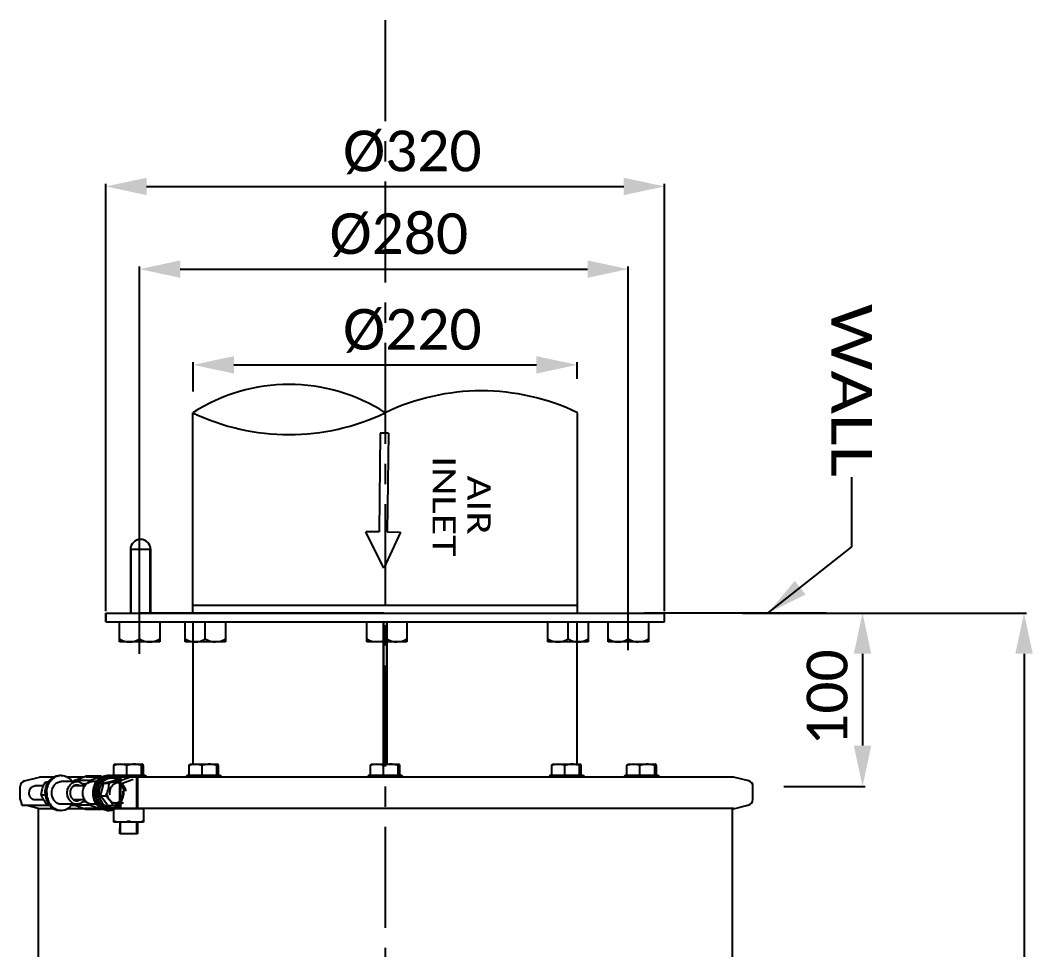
# Model space of a CAD drawing. Header units: millimetres. Extents: x 330 to 5284, y -2489 to 1657.
# Drawn here: x 765 to 1345, y -1951 to -1419 of the extents above; entities that cross this region are included whole.
import ezdxf
from ezdxf.enums import TextEntityAlignment as Align

# ---------------------------------------------------------------- set-up
doc = ezdxf.new("R2010")
doc.units = ezdxf.units.MM
doc.header["$LTSCALE"] = 154
doc.header["$PDMODE"] = 3
doc.header["$PDSIZE"] = 8
doc.linetypes.add('CENTER', pattern=[0.6, 0.375, -0.075, 0.075, -0.075])
doc.layers.get('0').update_dxf_attribs({"linetype": 'CONTINUOUS'})
doc.layers.get('Defpoints').update_dxf_attribs({"linetype": 'CONTINUOUS'})
doc.layers.add('00_BUW_DATUM', color=7, linetype='CONTINUOUS')
doc.layers.add('02___PRT_ALL_AXES', color=7, linetype='CONTINUOUS')
doc.styles.get("Standard").update_dxf_attribs({"font": 'calibri.ttf'})
doc.dimstyles.new('DIMSTYLE_1', dxfattribs={"dimtxt": 23.333333, "dimasz": 23.333333, "dimexe": 1.5, "dimexo": 1, "dimgap": 0.875, "dimtad": 1, "dimdec": 0, "dimdsep": 46, "dimtxsty": 'Standard', "dimblk": '_FILLED', "dimblk1": '_FILLED', "dimblk2": '_FILLED', "dimcen": 0.09, "dimazin": 2, "dimtp": 0.01, "dimtm": 0.01, "dimtfac": 1, "dimtdec": 0, "dimtofl": 0, "dimtmove": 0, "dimatfit": 3, "dimldrblk": '_FILLED', "dimfxl": 1, "dimtolj": 1, "dimarcsym": 0})
doc.dimstyles.new('DIMSTYLE_3', dxfattribs={"dimtxt": 23.333333, "dimasz": 23.333333, "dimexe": 1.5, "dimexo": 1, "dimgap": 0.875, "dimtad": 1, "dimdsep": 46, "dimtxsty": 'Standard', "dimblk": '_FILLED', "dimblk1": '_FILLED', "dimblk2": '_FILLED', "dimcen": 0.09, "dimazin": 2, "dimtp": 0.01, "dimtm": 0.01, "dimtfac": 1, "dimtofl": 0, "dimtmove": 0, "dimatfit": 3, "dimldrblk": '_FILLED', "dimfxl": 1, "dimtolj": 1, "dimarcsym": 0})
doc.dimstyles.get("Standard").update_dxf_attribs({"dimtxt": 23.333333, "dimasz": 23.333333, "dimexe": 1.5, "dimexo": 1, "dimtad": 1, "dimdsep": 46, "dimtxsty": 'Standard', "dimblk": '_FILLED', "dimblk1": '_FILLED', "dimblk2": '_FILLED', "dimcen": 0.09, "dimazin": 2, "dimtol": 1, "dimtp": 0.01, "dimtm": 0.01, "dimtfac": 1, "dimtofl": 0, "dimtmove": 0, "dimatfit": 3, "dimldrblk": '_FILLED', "dimfxl": 1, "dimtolj": 1, "dimarcsym": 0})

# ---------------------------------------------------------------- blocks, each defined once
blk = doc.blocks.new('_FILLED')
at = {"color": 0, "linetype": 'ByBlock'}
blk.add_solid([(0, 0), (-1, 0.214), (-1, -0.214)], dxfattribs=at)
blk = doc.blocks.new('*D320')
at = {"color": 0, "lineweight": -2}
for p, q in [((1179, -1758.18), (1249.37, -1758.18)), ((1247.87, -1781.51), (1247.87, -1834.09)), ((1202.78, -1857.43), (1249.37, -1857.43))]:
    blk.add_line(p, q, dxfattribs=at)
at = {"layer": 'Defpoints', "color": 0}
for p in [(1178, -1758.18), (1201.78, -1857.43), (1247.87, -1857.43)]:
    blk.add_point(p, dxfattribs=at)
at = {"color": 0, "linetype": 'ByBlock', "lineweight": -2, "xscale": 23.3333333333, "yscale": 23.3333333333, "zscale": 23.3333333333}
for p, rotation in [((1247.87, -1758.18), 90), ((1247.87, -1857.43), 270)]:
    blk.add_blockref('_FILLED', p, dxfattribs=dict(at, rotation=rotation))
at = {"color": 0, "insert": (1215.88, -1806.59), "char_height": 23.3333, "attachment_point": 2, "rotation": 90, "line_spacing_factor": 0.9}
blk.add_mtext('\\A1;\\A1;100', dxfattribs=at)
blk = doc.blocks.new('*D321')
at = {"color": 0, "lineweight": -2}
for p, q in [((1179, -1758.18), (1341.9, -1758.18)), ((1340.4, -1781.51), (1340.4, -2335.15)), ((1174.99, -2358.48), (1341.9, -2358.48))]:
    blk.add_line(p, q, dxfattribs=at)
at = {"layer": 'Defpoints', "color": 0}
for p in [(1178, -1758.18), (1173.99, -2358.48), (1340.4, -2358.48)]:
    blk.add_point(p, dxfattribs=at)
at = {"color": 0, "linetype": 'ByBlock', "lineweight": -2, "xscale": 23.3333333333, "yscale": 23.3333333333, "zscale": 23.3333333333}
for p, rotation in [((1340.4, -1758.18), 89.99999999999999), ((1340.4, -2358.48), 270)]:
    blk.add_blockref('_FILLED', p, dxfattribs=dict(at, rotation=rotation))
at = {"color": 0, "insert": (1308.42, -2059.73), "char_height": 23.3333, "attachment_point": 2, "rotation": 90, "line_spacing_factor": 0.9}
blk.add_mtext('\\A1;{\\A1;600}', dxfattribs=at)
blk = doc.blocks.new('*D322')
at = {"color": 0, "lineweight": -2}
for p, q in [((833.62, -1781.61), (833.62, -1559.69)), ((1113.62, -1779.45), (1113.62, -1559.69)), ((856.96, -1561.19), (1090.29, -1561.19))]:
    blk.add_line(p, q, dxfattribs=at)
at = {"layer": 'Defpoints', "color": 0}
for p in [(1113.62, -1561.19), (1113.62, -1780.45), (833.62, -1782.61)]:
    blk.add_point(p, dxfattribs=at)
at = {"color": 0, "linetype": 'ByBlock', "lineweight": -2, "xscale": 23.3333333333, "yscale": 23.3333333333, "zscale": 23.3333333333, "rotation": 180}
blk.add_blockref('_FILLED', (833.62, -1561.19), dxfattribs=at)
at = {"color": 0, "linetype": 'ByBlock', "lineweight": -2, "xscale": 23.3333333333, "yscale": 23.3333333333, "zscale": 23.3333333333}
blk.add_blockref('_FILLED', (1113.62, -1561.19), dxfattribs=at)
at = {"color": 0, "insert": (982.18, -1529.21), "char_height": 23.333, "attachment_point": 2, "line_spacing_factor": 0.9}
blk.add_mtext('\\A1;%%c280', dxfattribs=at)
blk = doc.blocks.new('*D324')
at = {"color": 0, "lineweight": -2}
for p, q in [((864.34, -1631.2), (864.34, -1614.52)), ((887.67, -1616.02), (1061, -1616.02)), ((1084.34, -1624.04), (1084.34, -1614.52))]:
    blk.add_line(p, q, dxfattribs=at)
at = {"layer": 'Defpoints', "color": 0}
for p in [(1084.34, -1616.02), (1084.34, -1625.04), (864.34, -1632.2)]:
    blk.add_point(p, dxfattribs=at)
at = {"color": 0, "linetype": 'ByBlock', "lineweight": -2, "xscale": 23.3333333333, "yscale": 23.3333333333, "zscale": 23.3333333333, "rotation": 180}
blk.add_blockref('_FILLED', (864.34, -1616.02), dxfattribs=at)
at = {"color": 0, "linetype": 'ByBlock', "lineweight": -2, "xscale": 23.3333333333, "yscale": 23.3333333333, "zscale": 23.3333333333}
blk.add_blockref('_FILLED', (1084.34, -1616.02), dxfattribs=at)
at = {"color": 0, "insert": (989.89, -1584.03), "char_height": 23.333, "attachment_point": 2, "line_spacing_factor": 0.9}
blk.add_mtext('\\A1;%%c220', dxfattribs=at)
blk = doc.blocks.new('*D325')
at = {"color": 0, "lineweight": -2}
for p, q in [((814.34, -1757.18), (814.34, -1512.34)), ((837.67, -1513.84), (1111, -1513.84)), ((1134.34, -1757.18), (1134.34, -1512.34))]:
    blk.add_line(p, q, dxfattribs=at)
at = {"layer": 'Defpoints', "color": 0}
for p in [(1134.34, -1513.84), (814.34, -1758.18), (1134.34, -1758.18)]:
    blk.add_point(p, dxfattribs=at)
at = {"color": 0, "linetype": 'ByBlock', "lineweight": -2, "xscale": 23.3333333333, "yscale": 23.3333333333, "zscale": 23.3333333333, "rotation": 180}
blk.add_blockref('_FILLED', (814.34, -1513.84), dxfattribs=at)
at = {"color": 0, "linetype": 'ByBlock', "lineweight": -2, "xscale": 23.3333333333, "yscale": 23.3333333333, "zscale": 23.3333333333}
blk.add_blockref('_FILLED', (1134.34, -1513.84), dxfattribs=at)
at = {"color": 0, "insert": (989.89, -1481.86), "char_height": 23.333, "attachment_point": 2, "line_spacing_factor": 0.9}
blk.add_mtext('\\A1;%%c320', dxfattribs=at)
blk = doc.blocks.new('ARROW_4_BL2', base_point=(1281.09, 1495.31))
at = {"color": 7, "linetype": 'Continuous'}
for p, q in [((1299.04, 1497.64), (1299.13, 1505.31)), ((1299.13, 1505.31), (1319.73, 1495.8)), ((1242.5, 1498.32), (1242.44, 1493.65)), ((1242.5, 1498.32), (1299.04, 1497.64)), ((1242.44, 1493.65), (1298.98, 1492.97)), ((1319.73, 1495.8), (1298.89, 1485.31)), ((1298.98, 1492.97), (1298.89, 1485.31))]:
    blk.add_line(p, q, dxfattribs=at)

msp = doc.modelspace()

# ---------------------------------------------------------------- linework, layer by layer
at = {"linetype": 'CENTER'}
msp.add_line((974.376, -1418.654), (974.376, -2442.861), dxfattribs=at)
for p, q in [((864.126, -1758.209), (864.126, -1643.439)), ((1084.626, -1758.105), (1084.626, -1643.439)), ((839.971, -1721.839), (828.339, -1721.839)), ((828.339, -1721.839), (828.339, -1758.209)), ((828.719, -1758.211), (828.719, -1721.841)), ((839.578, -1721.839), (839.578, -1758.209)), ((839.971, -1758.209), (839.971, -1721.839)), ((864.126, -1753.626), (1084.626, -1753.626)), ((814.363, -1758.179), (1134.376, -1758.179)), ((814.363, -1758.209), (814.363, -1762.762)), ((821.811, -1758.209), (833.443, -1758.209)), ((822.083, -1774.716), (822.083, -1763.265)), ((973.624, -1758.179), (833.624, -1758.179)), ((833.624, -1773.021), (833.624, -1763.234)), ((845.132, -1763.177), (845.132, -1774.716)), ((859.741, -1774.68), (859.741, -1763.229)), ((871.282, -1772.985), (871.282, -1763.198)), ((882.789, -1763.141), (882.789, -1774.68)), ((963.784, -1774.662), (963.784, -1763.21)), ((973.624, -1758.179), (1113.624, -1758.179)), ((975.325, -1772.966), (975.325, -1763.179)), ((986.833, -1763.122), (986.833, -1774.662)), ((1067.595, -1774.695), (1067.595, -1763.244)), ((1070.942, -1763.216), (1087.843, -1763.216)), ((1079.136, -1773), (1079.136, -1763.213)), ((1090.644, -1763.156), (1090.644, -1774.695)), ((1102.122, -1774.688), (1102.122, -1763.236)), ((1113.18, -1763.179), (1130.081, -1763.179)), ((1113.638, -1773.265), (1113.638, -1763.234)), ((1113.663, -1772.992), (1113.663, -1763.205)), ((1122.626, -1758.105), (1226.941, -1758.105)), ((1125.171, -1763.148), (1125.171, -1774.688)), ((1134.376, -1762.658), (1134.376, -1758.105)), ((845.132, -1774.716), (822.083, -1774.716)), ((882.789, -1774.68), (859.741, -1774.68)), ((986.833, -1774.662), (963.784, -1774.662)), ((1090.644, -1774.695), (1067.595, -1774.695)), ((1125.171, -1774.688), (1102.122, -1774.688)), ((797.581, -1854.679), (788.726, -1854.679)), ((796.113, -1854.132), (802.885, -1851.669)), ((804.968, -1854.132), (796.113, -1854.132)), ((811.74, -1851.669), (802.885, -1851.669)), ((804.968, -1854.132), (811.74, -1851.669)), ((808.967, -1854.679), (806.436, -1854.679)), ((811.288, -1862.803), (813.169, -1855.642)), ((811.74, -1851.669), (811.843, -1852.086)), ((813.169, -1855.642), (819.276, -1854.017)), ((813.169, -1855.642), (815.929, -1855.642)), ((816.121, -1851.179), (816.52, -1851.191)), ((817.394, -1852.679), (816.398, -1852.679)), ((837.337, -1851.679), (817.337, -1851.679)), ((836.837, -1851.179), (817.837, -1851.179)), ((827.839, -1851.669), (818.984, -1851.669)), ((819.276, -1854.017), (822.036, -1854.017)), ((819.45, -1851.669), (819.925, -1853.589)), ((819.502, -1852.067), (820.595, -1851.669)), ((822.679, -1854.132), (822.162, -1854.132)), ((822.376, -1870.09), (822.376, -1852.182)), ((822.679, -1854.132), (829.45, -1851.669)), ((822.728, -1852.182), (822.728, -1870.09)), ((829.925, -1853.589), (823.862, -1855.794)), ((827.837, -1851.179), (827.337, -1851.679)), ((827.337, -1852.128), (827.337, -1851.679)), ((831.967, -1870.177), (831.967, -1852.268)), ((832.376, -1852.268), (832.376, -1870.177)), ((836.837, -1851.179), (837.337, -1851.679)), ((837.337, -1852.128), (837.337, -1851.679)), ((860.892, -1851.179), (860.392, -1851.679)), ((880.392, -1851.679), (860.392, -1851.679)), ((860.392, -1852.128), (860.392, -1851.679)), ((879.892, -1851.179), (860.892, -1851.179)), ((879.892, -1851.179), (880.392, -1851.679)), ((880.392, -1852.128), (880.392, -1851.679)), ((964.837, -1851.179), (964.337, -1851.679)), ((984.337, -1851.679), (964.337, -1851.679)), ((964.337, -1852.128), (964.337, -1851.679)), ((983.837, -1851.179), (964.837, -1851.179)), ((983.837, -1851.179), (984.337, -1851.679)), ((984.337, -1852.128), (984.337, -1851.679)), ((1068.781, -1851.179), (1068.281, -1851.679)), ((1088.281, -1851.679), (1068.281, -1851.679)), ((1068.281, -1852.128), (1068.281, -1851.679)), ((1087.781, -1851.179), (1068.781, -1851.179)), ((1087.781, -1851.179), (1088.281, -1851.679)), ((1088.281, -1852.128), (1088.281, -1851.679)), ((1111.837, -1851.179), (1111.337, -1851.679)), ((1131.337, -1851.679), (1111.337, -1851.679)), ((1111.337, -1852.128), (1111.337, -1851.679)), ((1130.837, -1851.179), (1111.837, -1851.179)), ((1130.837, -1851.179), (1131.337, -1851.679)), ((1131.337, -1852.128), (1131.337, -1851.679)), ((778.43, -1857.179), (773.672, -1857.179)), ((802.181, -1857.179), (795.895, -1857.179)), ((778.592, -1865.179), (773.672, -1865.179)), ((797.581, -1867.679), (788.726, -1867.679)), ((802.181, -1865.179), (795.895, -1865.179)), ((808.965, -1867.679), (806.436, -1867.679)), ((811.288, -1862.803), (814.048, -1862.803)), ((815.513, -1868.341), (811.288, -1862.803)), ((775.508, -1870.217), (775.508, -2340.378)), ((804.968, -1868.226), (796.113, -1868.226)), ((802.885, -1870.689), (796.113, -1868.226)), ((811.74, -1870.689), (802.885, -1870.689)), ((811.74, -1870.689), (804.968, -1868.226)), ((811.842, -1870.274), (811.74, -1870.689)), ((815.513, -1868.341), (818.273, -1868.341)), ((815.723, -1871.168), (816.121, -1871.179)), ((817.394, -1869.679), (816.398, -1869.679)), ((818.917, -1870.134), (835.827, -1870.134)), ((818.917, -1877.898), (818.917, -1870.134)), ((835.827, -1870.134), (835.827, -1877.898)), ((1173.245, -1870.217), (1173.245, -2340.378)), ((835.827, -1877.898), (818.917, -1877.898)), ((822.376, -1884.616), (822.394, -1877.854)), ((822.728, -1884.622), (822.728, -1877.854)), ((831.967, -1884.616), (831.967, -1877.941)), ((832.349, -1877.941), (832.349, -1884.627)), ((832.375, -1884.616), (822.376, -1884.616))]:
    msp.add_line(p, q)
for centre, radius, start, end in [((919.251, -1729.307), 102.039, 57.300522, 122.699478), ((1029.501, -1758.681), 127.748, 64.436254, 115.563746), ((919.251, -1528.198), 127.748, 244.436254, 295.563746), ((834.155, -1721.839), 5.816, 0, 180), ((827.853, -1764.05), 10.666, 237.249117, 302.750883), ((839.294, -1764.389), 10.327, 236.700648, 304.422079), ((865.511, -1764.014), 10.666, 237.249117, 302.750883), ((876.951, -1764.353), 10.327, 236.700648, 304.422079), ((969.555, -1763.995), 10.666, 237.249117, 302.750883), ((980.995, -1764.334), 10.327, 236.700648, 304.422079), ((1073.365, -1764.029), 10.666, 237.249117, 302.750883), ((1084.806, -1764.368), 10.327, 236.700648, 304.422079), ((1107.892, -1764.021), 10.666, 237.249117, 302.750883), ((1119.333, -1764.36), 10.327, 236.700648, 304.422079), ((816.122, -1858.142), 6.963, 90.00751, 96.768846), ((818.845, -1851.894), 4.44, 325.155827, 329.723925), ((789.722, -1861.179), 10.179, 172.432059, 180.002796), ((789.721, -1861.18), 10.179, 179.997177, 187.570733), ((789.622, -1861.167), 10.078, 171.531993, 172.421206), ((808.651, -1860.002), 16.005, 0.623946, 1.599739), ((789.622, -1861.191), 10.078, 187.581583, 188.459889), ((793.386, -1851.368), 23.615, 331.037389, 331.790393), ((816.123, -1864.22), 6.959, 263.206597, 266.704722), ((823.144, -1865.716), 12.182, 249.694177, 290.305823), ((831.599, -1865.716), 12.182, 249.694177, 290.305823)]:
    msp.add_arc(centre, radius, start, end)
for points, knots in [([(779.567, -1861.179), (779.567, -1859.886), (779.881, -1857.941), (780.912, -1855.614), (781.948, -1854.087), (783.214, -1852.83), (784.666, -1851.891), (786.246, -1851.311), (787.35, -1851.179), (787.895, -1851.179)], [0, 0, 0, 0, 0.2695829, 0.4011052, 0.5286719, 0.6518146, 0.7707234, 0.8862874, 1, 1, 1, 1]), ([(788.725, -1867.679), (788.371, -1867.679), (787.653, -1867.594), (786.626, -1867.216), (785.682, -1866.606), (784.569, -1865.501), (783.578, -1863.675), (783.176, -1861.179), (783.578, -1858.683), (784.569, -1856.857), (785.682, -1855.753), (786.626, -1855.142), (787.653, -1854.765), (788.371, -1854.679), (788.725, -1854.679)], [0, 0, 0, 0, 0.0569163, 0.1147596, 0.1742771, 0.2359136, 0.3650661, 0.5, 0.6349339, 0.7640864, 0.8257229, 0.8852404, 0.9430837, 1, 1, 1, 1]), ([(797.58, -1867.679), (797.226, -1867.679), (796.508, -1867.594), (795.481, -1867.216), (794.538, -1866.606), (793.424, -1865.501), (792.433, -1863.675), (792.031, -1861.179), (792.433, -1858.683), (793.424, -1856.857), (794.538, -1855.753), (795.481, -1855.142), (796.508, -1854.765), (797.226, -1854.679), (797.58, -1854.679)], [0, 0, 0, 0, 0.0569163, 0.1147596, 0.1742771, 0.2359136, 0.3650661, 0.5, 0.6349339, 0.7640864, 0.8257229, 0.8852404, 0.9430837, 1, 1, 1, 1]), ([(795.732, -1854.684), (795.767, -1854.641), (795.904, -1854.465), (796.028, -1854.278), (796.113, -1854.132)], [0, 0, 0, 0, 0.2476027, 1, 1, 1, 1]), ([(797.58, -1854.679), (798.032, -1854.679), (798.953, -1854.819), (799.79, -1855.222), (800.178, -1855.476)], [0, 0, 0, 0, 0.4936425, 1, 1, 1, 1]), ([(800.178, -1855.476), (800.442, -1855.649), (801.012, -1855.923), (801.639, -1856.019), (801.947, -1856.019)], [0, 0, 0, 0, 0.5063686, 1, 1, 1, 1]), ([(806.436, -1867.679), (806.081, -1867.679), (805.364, -1867.594), (804.336, -1867.216), (803.393, -1866.606), (802.279, -1865.501), (801.288, -1863.675), (800.886, -1861.179), (801.288, -1858.683), (802.279, -1856.857), (803.393, -1855.753), (804.336, -1855.142), (805.364, -1854.765), (806.081, -1854.679), (806.436, -1854.679)], [0, 0, 0, 0, 0.0569163, 0.1147596, 0.1742771, 0.2359136, 0.3650661, 0.5, 0.6349339, 0.7640864, 0.8257229, 0.8852404, 0.9430837, 1, 1, 1, 1]), ([(801.947, -1856.019), (802.242, -1856.019), (802.843, -1855.931), (803.682, -1855.547), (804.417, -1854.938), (804.803, -1854.416), (804.968, -1854.132)], [0, 0, 0, 0, 0.2380697, 0.4817972, 0.7352352, 1, 1, 1, 1]), ([(815.3, -1871.13), (814.789, -1871.07), (813.767, -1870.831), (812.331, -1870.147), (811.026, -1869.161), (809.5, -1867.468), (808.153, -1864.786), (807.608, -1861.178), (808.154, -1857.57), (809.501, -1854.888), (811.027, -1853.196), (812.333, -1852.21), (813.77, -1851.527), (814.791, -1851.288), (815.302, -1851.228)], [0, 0, 0, 0, 0.0568826, 0.1149562, 0.1747849, 0.2366517, 0.365775, 0.5000114, 0.6342457, 0.763364, 0.8252277, 0.8850536, 0.9431267, 1, 1, 1, 1]), ([(816.019, -1870.668), (815.501, -1870.638), (814.457, -1870.453), (812.98, -1869.815), (811.639, -1868.846), (810.486, -1867.584), (809.561, -1866.081), (808.673, -1863.818), (808.294, -1860.724), (808.914, -1857.675), (809.981, -1855.518), (811.022, -1854.125), (812.273, -1853.001), (813.687, -1852.189), (815.21, -1851.724), (816.26, -1851.66), (816.777, -1851.69)], [0, 0, 0, 0, 0.0570026, 0.1151316, 0.1750746, 0.2371899, 0.3014886, 0.3676641, 0.5027933, 0.6371581, 0.7024743, 0.7657282, 0.8267613, 0.8857544, 0.9432304, 1, 1, 1, 1]), ([(816.398, -1869.679), (815.934, -1869.679), (814.996, -1869.567), (813.653, -1869.074), (812.419, -1868.276), (811.342, -1867.207), (810.462, -1865.91), (809.586, -1863.93), (809.139, -1861.179), (809.586, -1858.428), (810.462, -1856.448), (811.342, -1855.151), (812.419, -1854.083), (813.653, -1853.285), (814.996, -1852.791), (815.934, -1852.679), (816.398, -1852.679)], [0, 0, 0, 0, 0.0568577, 0.1146383, 0.1740927, 0.2356641, 0.2994474, 0.3652083, 0.5000002, 0.6347916, 0.7005524, 0.7643356, 0.8259068, 0.8853613, 0.9431421, 1, 1, 1, 1]), ([(817.394, -1852.679), (816.931, -1852.679), (815.992, -1852.791), (814.649, -1853.285), (813.415, -1854.083), (812.339, -1855.151), (811.458, -1856.448), (810.582, -1858.427), (810.315, -1860.08), (810.315, -1861.179)], [0, 0, 0, 0, 0.113715, 0.2292768, 0.3481857, 0.471328, 0.5988948, 0.7304165, 1, 1, 1, 1]), ([(815.929, -1855.642), (815.945, -1856.196), (815.918, -1857.35), (815.524, -1859.722), (814.783, -1861.436), (814.196, -1862.531)], [0, 0, 0, 0, 0.2315405, 0.4809889, 1, 1, 1, 1]), ([(822.036, -1854.017), (821.224, -1854.345), (819.203, -1854.968), (817.139, -1855.402), (815.929, -1855.642)], [0, 0, 0, 0, 0.4150567, 1, 1, 1, 1]), ([(825.822, -1860.134), (825.711, -1859.418), (825.266, -1858.048), (823.968, -1856.405), (822.199, -1855.463), (820.234, -1855.434), (818.444, -1856.325), (817.111, -1857.935), (816.393, -1859.997), (816.38, -1861.492), (816.493, -1862.224)], [0, 0, 0, 0, 0.1332059, 0.2587317, 0.3759134, 0.489283, 0.6060538, 0.7310402, 0.8638838, 1, 1, 1, 1]), ([(821.93, -1854.013), (821.576, -1853.599), (820.807, -1852.845), (819.477, -1851.967), (818.035, -1851.39), (817.023, -1851.22), (816.52, -1851.191)], [0, 0, 0, 0, 0.2606283, 0.5129721, 0.7585628, 1, 1, 1, 1]), ([(821.578, -1853.997), (821.251, -1853.658), (820.55, -1853.041), (819.367, -1852.326), (818.099, -1851.856), (817.216, -1851.715), (816.777, -1851.69)], [0, 0, 0, 0, 0.2594267, 0.5114394, 0.7575296, 1, 1, 1, 1]), ([(821.19, -1854.004), (820.641, -1853.586), (819.43, -1852.916), (818.063, -1852.679), (817.394, -1852.679)], [0, 0, 0, 0, 0.5079316, 1, 1, 1, 1]), ([(824.65, -1859.555), (824.472, -1859.095), (824.026, -1858.128), (823.09, -1856.71), (821.856, -1855.322), (820.915, -1854.448), (820.425, -1854.017)], [0, 0, 0, 0, 0.2102618, 0.4526487, 0.7218442, 1, 1, 1, 1]), ([(770.397, -1861.913), (770.308, -1861.339), (770.34, -1860.168), (770.992, -1858.595), (772.158, -1857.464), (773.183, -1857.179), (773.672, -1857.179)], [0, 0, 0, 0, 0.2696369, 0.5305829, 0.7730464, 1, 1, 1, 1]), ([(773.672, -1865.179), (773.286, -1865.179), (772.489, -1865.008), (771.471, -1864.289), (770.727, -1863.215), (770.466, -1862.359), (770.397, -1861.913)], [0, 0, 0, 0, 0.2309419, 0.4725606, 0.7297295, 1, 1, 1, 1]), ([(779.567, -1861.179), (779.567, -1862.472), (779.881, -1864.418), (780.912, -1866.745), (781.948, -1868.271), (783.214, -1869.528), (784.666, -1870.467), (786.246, -1871.048), (787.35, -1871.179), (787.895, -1871.179)], [0, 0, 0, 0, 0.2695829, 0.4011052, 0.5286719, 0.6518146, 0.7707234, 0.8862874, 1, 1, 1, 1]), ([(797.581, -1856.679), (797.336, -1856.679), (796.839, -1856.738), (795.879, -1857.09), (794.823, -1857.961), (794.018, -1859.45), (793.738, -1861.179), (794.018, -1862.908), (794.823, -1864.397), (795.879, -1865.268), (796.839, -1865.62), (797.336, -1865.679), (797.581, -1865.679)], [0, 0, 0, 0, 0.0569911, 0.1149094, 0.2355687, 0.3648894, 0.5, 0.6351106, 0.7644313, 0.8850906, 0.9430089, 1, 1, 1, 1]), ([(799.284, -1857.17), (799.026, -1857.013), (798.475, -1856.765), (797.876, -1856.679), (797.581, -1856.679)], [0, 0, 0, 0, 0.5057448, 1, 1, 1, 1]), ([(810.315, -1861.179), (810.315, -1862.278), (810.582, -1863.932), (811.458, -1865.91), (812.339, -1867.207), (813.415, -1868.276), (814.649, -1869.074), (815.992, -1869.567), (816.931, -1869.679), (817.394, -1869.679)], [0, 0, 0, 0, 0.2695835, 0.4011052, 0.528672, 0.6518143, 0.7707232, 0.886285, 1, 1, 1, 1]), ([(814.882, -1862.224), (814.994, -1862.94), (815.438, -1864.31), (816.737, -1865.953), (818.506, -1866.895), (820.47, -1866.924), (822.261, -1866.034), (823.593, -1864.423), (824.311, -1862.361), (824.325, -1860.867), (824.211, -1860.134)], [0, 0, 0, 0, 0.1332059, 0.2587317, 0.3759134, 0.489283, 0.6060538, 0.7310402, 0.8638838, 1, 1, 1, 1]), ([(822.768, -1866.717), (823.369, -1865.63), (824.148, -1863.929), (824.609, -1861.556), (824.661, -1860.389), (824.655, -1859.827)], [0, 0, 0, 0, 0.5159431, 0.7667609, 1, 1, 1, 1]), ([(796.113, -1868.226), (796.085, -1868.177), (795.968, -1867.986), (795.837, -1867.804), (795.732, -1867.674)], [0, 0, 0, 0, 0.2524676, 1, 1, 1, 1]), ([(800.178, -1866.883), (799.79, -1867.137), (798.953, -1867.539), (798.032, -1867.679), (797.58, -1867.679)], [0, 0, 0, 0, 0.5063575, 1, 1, 1, 1]), ([(797.581, -1865.679), (797.876, -1865.679), (798.475, -1865.593), (799.026, -1865.345), (799.284, -1865.188)], [0, 0, 0, 0, 0.4942552, 1, 1, 1, 1]), ([(801.947, -1866.34), (801.639, -1866.34), (801.012, -1866.435), (800.442, -1866.709), (800.178, -1866.883)], [0, 0, 0, 0, 0.4936314, 1, 1, 1, 1]), ([(804.968, -1868.226), (804.803, -1867.943), (804.417, -1867.421), (803.682, -1866.811), (802.843, -1866.427), (802.242, -1866.34), (801.947, -1866.34)], [0, 0, 0, 0, 0.2647648, 0.5182028, 0.7619303, 1, 1, 1, 1]), ([(814.048, -1862.803), (814.538, -1863.234), (815.479, -1864.108), (816.712, -1865.496), (817.649, -1866.914), (818.094, -1867.881), (818.273, -1868.341)], [0, 0, 0, 0, 0.2781591, 0.5473413, 0.7897381, 1, 1, 1, 1]), ([(816.019, -1870.668), (816.615, -1870.703), (817.831, -1870.606), (819.57, -1869.972), (821.137, -1868.888), (822, -1867.925), (822.382, -1867.395)], [0, 0, 0, 0, 0.2401293, 0.4843612, 0.7369114, 1, 1, 1, 1]), ([(816.121, -1871.179), (816.754, -1871.179), (818.039, -1871.001), (819.847, -1870.22), (821.454, -1868.974), (822.321, -1867.898), (822.7, -1867.312)], [0, 0, 0, 0, 0.2389798, 0.4830885, 0.7361855, 1, 1, 1, 1]), ([(817.394, -1869.679), (817.83, -1869.679), (818.71, -1869.581), (819.979, -1869.145), (821.155, -1868.438), (821.842, -1867.812), (822.158, -1867.467)], [0, 0, 0, 0, 0.2421174, 0.4877225, 0.7397311, 1, 1, 1, 1]), ([(818.273, -1868.341), (819.482, -1868.101), (821.547, -1867.668), (823.568, -1867.044), (824.379, -1866.717)], [0, 0, 0, 0, 0.584933, 1, 1, 1, 1])]:
    msp.add_open_spline(points, degree=3, knots=knots)
at = {"layer": '00_BUW_DATUM'}
for p, q in [((819.337, -1844.779), (819.29, -1844.806)), ((819.337, -1844.779), (835.337, -1844.779)), ((835.383, -1844.806), (835.29, -1844.779)), ((862.392, -1844.779), (862.345, -1844.806)), ((862.392, -1844.779), (878.392, -1844.779)), ((878.439, -1844.806), (878.345, -1844.779)), ((966.337, -1844.779), (966.29, -1844.806)), ((966.337, -1844.779), (982.337, -1844.779)), ((982.383, -1844.806), (982.29, -1844.779)), ((1070.281, -1844.779), (1070.234, -1844.806)), ((1070.281, -1844.779), (1086.281, -1844.779)), ((1086.328, -1844.806), (1086.235, -1844.779)), ((1113.337, -1844.779), (1113.29, -1844.806)), ((1113.337, -1844.779), (1129.337, -1844.779)), ((1129.383, -1844.806), (1129.29, -1844.779)), ((818.886, -1851.179), (818.886, -1845.494)), ((826.342, -1851.179), (826.342, -1845.494)), ((834.793, -1851.179), (834.793, -1845.494)), ((835.787, -1851.179), (835.787, -1845.494)), ((861.941, -1851.179), (861.941, -1845.494)), ((869.397, -1851.179), (869.397, -1845.494)), ((877.848, -1851.179), (877.848, -1845.494)), ((878.843, -1851.179), (878.843, -1845.494)), ((965.886, -1851.179), (965.886, -1845.494)), ((973.342, -1851.179), (973.342, -1845.494)), ((981.793, -1851.179), (981.793, -1845.494)), ((982.787, -1851.179), (982.787, -1845.494)), ((1069.831, -1851.179), (1069.831, -1845.494)), ((1077.287, -1851.179), (1077.287, -1845.494)), ((1085.738, -1851.179), (1085.738, -1845.494)), ((1086.732, -1851.179), (1086.732, -1845.494)), ((1112.886, -1851.179), (1112.886, -1845.494)), ((1120.342, -1851.179), (1120.342, -1845.494)), ((1128.793, -1851.179), (1128.793, -1845.494)), ((1129.787, -1851.179), (1129.787, -1845.494)), ((779.297, -1855.297), (781.185, -1855.297)), ((788.726, -1851.179), (787.895, -1851.179)), ((815.291, -1851.179), (816.121, -1851.179)), ((776.996, -1862.276), (779.619, -1862.276)), ((780.879, -1868.158), (781.959, -1868.158)), ((788.726, -1871.179), (787.895, -1871.179)), ((814.893, -1871.168), (815.291, -1871.179)), ((815.291, -1871.179), (816.121, -1871.179))]:
    msp.add_line(p, q, dxfattribs=at)
for centre, radius, start, end in [((793.615, -1920.432), 66.689, 100.503427, 102.39734), ((788.726, -1858.137), 6.958, 90.006782, 96.812914), ((788.726, -1864.221), 6.958, 263.187086, 269.993218)]:
    msp.add_arc(centre, radius, start, end, dxfattribs=at)
for points, knots in [([(822.614, -1844.779), (821.983, -1844.779), (820.71, -1844.918), (819.487, -1845.279), (818.886, -1845.494)], [0, 0, 0, 0, 0.4970736, 1, 1, 1, 1]), ([(818.886, -1845.494), (818.943, -1845.341), (819.028, -1845.132), (819.173, -1844.905), (819.25, -1844.829), (819.29, -1844.806)], [0, 0, 0, 0, 0.6065752, 0.8305968, 1, 1, 1, 1]), ([(826.342, -1845.494), (825.741, -1845.279), (824.518, -1844.918), (823.245, -1844.779), (822.614, -1844.779)], [0, 0, 0, 0, 0.5029179, 1, 1, 1, 1]), ([(830.568, -1844.779), (829.853, -1844.779), (828.418, -1844.916), (827.027, -1845.278), (826.342, -1845.494)], [0, 0, 0, 0, 0.4988575, 1, 1, 1, 1]), ([(834.793, -1845.494), (834.108, -1845.278), (832.717, -1844.916), (831.282, -1844.779), (830.568, -1844.779)], [0, 0, 0, 0, 0.5011339, 1, 1, 1, 1]), ([(835.29, -1844.779), (835.185, -1844.779), (835.034, -1844.958), (834.904, -1845.212), (834.83, -1845.394), (834.793, -1845.494)], [0, 0, 0, 0, 0.3540021, 0.6425833, 1, 1, 1, 1]), ([(835.787, -1845.494), (835.73, -1845.341), (835.645, -1845.132), (835.5, -1844.905), (835.423, -1844.829), (835.383, -1844.806)], [0, 0, 0, 0, 0.6065752, 0.8305968, 1, 1, 1, 1]), ([(865.669, -1844.779), (865.038, -1844.779), (863.765, -1844.918), (862.543, -1845.279), (861.941, -1845.494)], [0, 0, 0, 0, 0.4970736, 1, 1, 1, 1]), ([(861.941, -1845.494), (861.998, -1845.341), (862.083, -1845.132), (862.228, -1844.905), (862.306, -1844.829), (862.345, -1844.806)], [0, 0, 0, 0, 0.6065752, 0.8305968, 1, 1, 1, 1]), ([(869.397, -1845.494), (868.796, -1845.279), (867.573, -1844.918), (866.301, -1844.779), (865.669, -1844.779)], [0, 0, 0, 0, 0.5029179, 1, 1, 1, 1]), ([(873.623, -1844.779), (872.908, -1844.779), (871.473, -1844.916), (870.082, -1845.278), (869.397, -1845.494)], [0, 0, 0, 0, 0.4988575, 1, 1, 1, 1]), ([(877.848, -1845.494), (877.163, -1845.278), (875.773, -1844.916), (874.338, -1844.779), (873.623, -1844.779)], [0, 0, 0, 0, 0.5011339, 1, 1, 1, 1]), ([(878.345, -1844.779), (878.24, -1844.779), (878.089, -1844.958), (877.959, -1845.212), (877.885, -1845.394), (877.848, -1845.494)], [0, 0, 0, 0, 0.3540021, 0.6425833, 1, 1, 1, 1]), ([(878.843, -1845.494), (878.785, -1845.341), (878.701, -1845.132), (878.555, -1844.905), (878.478, -1844.829), (878.439, -1844.806)], [0, 0, 0, 0, 0.6065752, 0.8305968, 1, 1, 1, 1]), ([(969.614, -1844.779), (968.983, -1844.779), (967.71, -1844.918), (966.487, -1845.279), (965.886, -1845.494)], [0, 0, 0, 0, 0.4970736, 1, 1, 1, 1]), ([(965.886, -1845.494), (965.943, -1845.341), (966.028, -1845.132), (966.173, -1844.905), (966.25, -1844.829), (966.29, -1844.806)], [0, 0, 0, 0, 0.6065752, 0.8305968, 1, 1, 1, 1]), ([(973.342, -1845.494), (972.741, -1845.279), (971.518, -1844.918), (970.245, -1844.779), (969.614, -1844.779)], [0, 0, 0, 0, 0.5029179, 1, 1, 1, 1]), ([(977.568, -1844.779), (976.853, -1844.779), (975.418, -1844.916), (974.027, -1845.278), (973.342, -1845.494)], [0, 0, 0, 0, 0.4988575, 1, 1, 1, 1]), ([(981.793, -1845.494), (981.108, -1845.278), (979.717, -1844.916), (978.282, -1844.779), (977.568, -1844.779)], [0, 0, 0, 0, 0.5011339, 1, 1, 1, 1]), ([(982.29, -1844.779), (982.185, -1844.779), (982.034, -1844.958), (981.904, -1845.212), (981.83, -1845.394), (981.793, -1845.494)], [0, 0, 0, 0, 0.3540021, 0.6425833, 1, 1, 1, 1]), ([(982.787, -1845.494), (982.73, -1845.341), (982.645, -1845.132), (982.5, -1844.905), (982.423, -1844.829), (982.383, -1844.806)], [0, 0, 0, 0, 0.6065752, 0.8305968, 1, 1, 1, 1]), ([(1073.559, -1844.779), (1072.927, -1844.779), (1071.655, -1844.918), (1070.432, -1845.279), (1069.831, -1845.494)], [0, 0, 0, 0, 0.4970736, 1, 1, 1, 1]), ([(1069.831, -1845.494), (1069.888, -1845.341), (1069.972, -1845.132), (1070.118, -1844.905), (1070.195, -1844.829), (1070.234, -1844.806)], [0, 0, 0, 0, 0.6065752, 0.8305968, 1, 1, 1, 1]), ([(1077.287, -1845.494), (1076.685, -1845.279), (1075.463, -1844.918), (1074.19, -1844.779), (1073.559, -1844.779)], [0, 0, 0, 0, 0.5029179, 1, 1, 1, 1]), ([(1081.512, -1844.779), (1080.797, -1844.779), (1079.362, -1844.916), (1077.972, -1845.278), (1077.287, -1845.494)], [0, 0, 0, 0, 0.4988575, 1, 1, 1, 1]), ([(1085.738, -1845.494), (1085.053, -1845.278), (1083.662, -1844.916), (1082.227, -1844.779), (1081.512, -1844.779)], [0, 0, 0, 0, 0.5011339, 1, 1, 1, 1]), ([(1086.235, -1844.779), (1086.129, -1844.779), (1085.978, -1844.958), (1085.849, -1845.212), (1085.775, -1845.394), (1085.738, -1845.494)], [0, 0, 0, 0, 0.3540021, 0.6425833, 1, 1, 1, 1]), ([(1086.732, -1845.494), (1086.675, -1845.341), (1086.59, -1845.132), (1086.445, -1844.905), (1086.367, -1844.829), (1086.328, -1844.806)], [0, 0, 0, 0, 0.6065752, 0.8305968, 1, 1, 1, 1]), ([(1116.614, -1844.779), (1115.983, -1844.779), (1114.71, -1844.918), (1113.487, -1845.279), (1112.886, -1845.494)], [0, 0, 0, 0, 0.4970736, 1, 1, 1, 1]), ([(1112.886, -1845.494), (1112.943, -1845.341), (1113.028, -1845.132), (1113.173, -1844.905), (1113.25, -1844.829), (1113.29, -1844.806)], [0, 0, 0, 0, 0.6065752, 0.8305968, 1, 1, 1, 1]), ([(1120.342, -1845.494), (1119.741, -1845.279), (1118.518, -1844.918), (1117.245, -1844.779), (1116.614, -1844.779)], [0, 0, 0, 0, 0.5029179, 1, 1, 1, 1]), ([(1124.568, -1844.779), (1123.853, -1844.779), (1122.418, -1844.916), (1121.027, -1845.278), (1120.342, -1845.494)], [0, 0, 0, 0, 0.4988575, 1, 1, 1, 1]), ([(1128.793, -1845.494), (1128.108, -1845.278), (1126.717, -1844.916), (1125.282, -1844.779), (1124.568, -1844.779)], [0, 0, 0, 0, 0.5011339, 1, 1, 1, 1]), ([(1129.29, -1844.779), (1129.185, -1844.779), (1129.034, -1844.958), (1128.904, -1845.212), (1128.83, -1845.394), (1128.793, -1845.494)], [0, 0, 0, 0, 0.3540021, 0.6425833, 1, 1, 1, 1]), ([(1129.787, -1845.494), (1129.73, -1845.341), (1129.645, -1845.132), (1129.5, -1844.905), (1129.423, -1844.829), (1129.383, -1844.806)], [0, 0, 0, 0, 0.6065752, 0.8305968, 1, 1, 1, 1]), ([(779.297, -1855.297), (779.155, -1855.581), (778.603, -1856.717), (778.121, -1857.889), (777.825, -1858.787)], [0, 0, 0, 0, 0.2513585, 1, 1, 1, 1]), ([(780.397, -1861.179), (780.397, -1859.966), (780.674, -1858.142), (781.582, -1855.929), (782.5, -1854.452), (783.629, -1853.199), (784.933, -1852.212), (786.369, -1851.528), (787.391, -1851.289), (787.901, -1851.228)], [0, 0, 0, 0, 0.2682221, 0.3994499, 0.5271367, 0.6507577, 0.7703076, 0.8863529, 1, 1, 1, 1]), ([(788.726, -1851.179), (789.325, -1851.179), (790.541, -1851.339), (792.263, -1852.04), (793.815, -1853.165), (794.672, -1854.142), (795.053, -1854.677)], [0, 0, 0, 0, 0.2398426, 0.4843554, 0.7371318, 1, 1, 1, 1]), ([(814.893, -1871.168), (814.355, -1871.137), (813.273, -1870.946), (811.74, -1870.294), (810.344, -1869.302), (809.137, -1868.01), (808.161, -1866.467), (807.207, -1864.139), (806.76, -1860.939), (807.333, -1857.764), (808.379, -1855.489), (809.416, -1854.003), (810.674, -1852.781), (812.109, -1851.87), (813.668, -1851.307), (814.754, -1851.179), (815.292, -1851.179)], [0, 0, 0, 0, 0.0569113, 0.1149221, 0.1746988, 0.2366034, 0.3006643, 0.3666036, 0.501417, 0.6358536, 0.7013679, 0.7649094, 0.8262713, 0.8855639, 0.94323, 1, 1, 1, 1]), ([(777.825, -1858.787), (777.634, -1859.366), (777.311, -1860.521), (777.088, -1861.697), (776.996, -1862.276)], [0, 0, 0, 0, 0.5102747, 1, 1, 1, 1]), ([(776.996, -1862.276), (777.221, -1862.769), (777.719, -1863.773), (778.298, -1864.734), (778.616, -1865.217)], [0, 0, 0, 0, 0.483729, 1, 1, 1, 1]), ([(780.397, -1861.179), (780.397, -1862.392), (780.674, -1864.217), (781.582, -1866.429), (782.5, -1867.907), (783.629, -1869.16), (784.933, -1870.146), (786.369, -1870.83), (787.391, -1871.069), (787.901, -1871.13)], [0, 0, 0, 0, 0.2682221, 0.3994499, 0.5271367, 0.6507577, 0.7703076, 0.8863529, 1, 1, 1, 1]), ([(778.616, -1865.217), (778.783, -1865.469), (779.486, -1866.487), (780.268, -1867.45), (780.879, -1868.158)], [0, 0, 0, 0, 0.2440166, 1, 1, 1, 1]), ([(788.726, -1871.179), (789.325, -1871.179), (790.541, -1871.02), (792.263, -1870.319), (793.815, -1869.194), (794.672, -1868.217), (795.053, -1867.682)], [0, 0, 0, 0, 0.2398426, 0.4843554, 0.7371318, 1, 1, 1, 1])]:
    msp.add_open_spline(points, degree=3, knots=knots, dxfattribs=at)
at = {"layer": '02___PRT_ALL_AXES'}
for p, q in [((814.337, -1758.179), (1134.337, -1758.179)), ((814.337, -1763.179), (814.337, -1758.179)), ((814.337, -1763.179), (1134.337, -1763.179)), ((864.337, -1844.779), (864.337, -1763.179)), ((973.377, -1763.179), (973.377, -1844.779)), ((973.403, -1844.779), (973.403, -1763.179)), ((975.27, -1763.179), (975.27, -1844.779)), ((975.296, -1844.779), (975.296, -1763.179)), ((1084.337, -1844.779), (1084.337, -1763.179)), ((1134.337, -1763.179), (1134.337, -1758.179)), ((767.651, -1854.323), (776.343, -1852.128)), ((784.367, -1852.128), (776.343, -1852.128)), ((801.624, -1852.128), (792.248, -1852.128)), ((1173.988, -1852.128), (802.732, -1852.128)), ((1182.68, -1854.323), (1173.988, -1852.128)), ((765.235, -1864.933), (765.235, -1857.425)), ((1185.096, -1864.933), (1185.096, -1857.425)), ((766.235, -1868.179), (766.235, -1867.252)), ((766.235, -1868.179), (781.977, -1868.179)), ((776.343, -1870.23), (768.22, -1868.179)), ((784.367, -1870.23), (776.343, -1870.23)), ((801.624, -1870.23), (792.248, -1870.23)), ((794.663, -1868.179), (796.113, -1868.179)), ((1174.052, -1870.214), (802.228, -1870.103)), ((1173.988, -1870.23), (1182.111, -1868.179))]:
    msp.add_line(p, q, dxfattribs=at)
for centre, radius, start, end in [((768.435, -1857.425), 3.2, 104.172338, 180), ((1181.896, -1857.425), 3.2, 0, 75.827662), ((768.435, -1864.933), 3.2, 180, 226.501258), ((1181.822, -1864.918), 3.274, 275.065612, 359.732853)]:
    msp.add_arc(centre, radius, start, end, dxfattribs=at)

# ---------------------------------------------------------------- block references
at = {"rotation": 270}
msp.add_blockref('ARROW_4_BL2', (973.17, -1693.79), dxfattribs=at)

# ---------------------------------------------------------------- texts
for s, height, width, p, p2 in [('WALL', 23.3333, 1.169125, (1230.054, -1581.05), (1230.054, -1680.285)), ('INLET', 13.3333, 1.192168, (1001.46, -1668.342), (1001.46, -1725.774)), ('  AIR', 13.3333, 1.171582, (1021.46, -1668.342), (1021.46, -1713.271))]:
    msp.add_text(s, height=height, rotation=270, dxfattribs=dict(width=width)).set_placement(p, p2, align=Align.FIT)

# ---------------------------------------------------------------- dimensions: what is measured, and where the dimension line sits
for base, p1, p2, picture, middle in [((1134.337, -1513.842), (814.337, -1758.179), (1134.337, -1758.179), '*D325', (989.892, -1513.842)), ((1084.337, -1616.018), (864.337, -1632.198), (1084.337, -1625.041), '*D324', (989.892, -1616.018))]:
    dim = msp.add_linear_dim(base=base, p1=p1, p2=p2, text='%%c<>', dimstyle='DIMSTYLE_3')
    dim.commit()
    dim.dimension.update_dxf_attribs({"geometry": picture, "text_midpoint": middle, "dimtype": 160})
dim = msp.add_linear_dim(base=(1113.624, -1561.193), p1=(833.624, -1782.613), p2=(1113.624, -1780.448), text='%%c280', dimstyle='DIMSTYLE_3', override={"dimtxsty": 'Standard'})
dim.commit()
dim.dimension.update_dxf_attribs({"geometry": '*D322', "text_midpoint": (982.179, -1561.193), "dimtype": 160})
for base, p2, text, dimstyle, picture, middle in [((1340.403, -2358.481), (1173.988, -2358.481), '{\\A1;<>}', 'DIMSTYLE_1', '*D321', (1340.403, -2059.729)), ((1247.869, -1857.425), (1201.776, -1857.425), '\\A1;100', 'DIMSTYLE_3', '*D320', (1247.869, -1806.585))]:
    dim = msp.add_linear_dim(base=base, p1=(1178.003, -1758.179), p2=p2, angle=270, text=text, dimstyle=dimstyle, override={"dimtxsty": 'Standard'})
    dim.commit()
    dim.dimension.update_dxf_attribs({"geometry": picture, "text_midpoint": middle, "dimtype": 160})

# ---------------------------------------------------------------- leaders
msp.add_leader([(1193.802, -1758.105), (1241.721, -1720.285), (1241.721, -1680.285)], dimstyle='Standard', override={"dimtad": 0})

doc.saveas('drawing.dxf')
